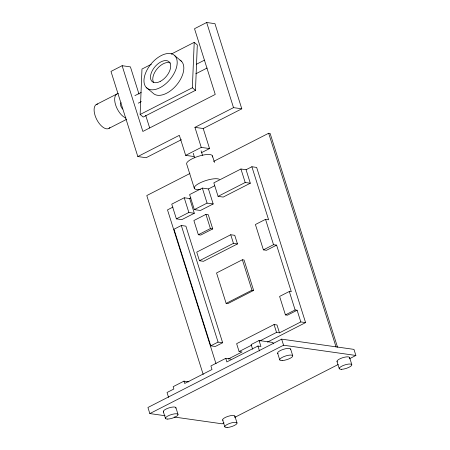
<?xml version="1.0" encoding="UTF-8"?>
<svg xmlns="http://www.w3.org/2000/svg" width="450" height="450" viewBox="0 0 450 450"><rect width="100%" height="100%" fill="white"/><g stroke="black" fill="none" stroke-linecap="round" stroke-linejoin="round"><path stroke-width="0.67" d="M171.208 54.113L194.214 42.351L197.308 44.932L195.469 90.354L143.224 117.056L140.136 114.474L141.975 69.053L151.307 64.282M195.469 90.354L192.375 87.772L194.214 42.351M138.999 94.101L130.416 66.881L122.13 65.706L110.976 71.421L137.818 156.544L146.104 157.719L181.434 139.663M203.22 128.526L209.542 148.567L201.257 147.398L194.934 127.35L203.22 128.526L241.796 108.81L214.954 23.676L206.668 22.5L194.518 28.71L215.246 94.438L142.858 131.439L122.13 65.706M96.154 104.597L116.719 94.106M134.893 95.642L141.159 92.447M196.268 64.328L204.412 60.176M138.223 103.168L141.356 101.571M195.84 73.778L207.118 68.029M109.063 128.306L126.512 119.407M140.136 114.474L192.375 87.772M137.818 156.544L179.342 135.321L185.664 155.368L193.95 156.538M194.934 127.35L233.511 107.634L241.796 108.81M185.664 155.368L201.257 147.398M201.437 152.713L209.542 148.567M189.911 173.514L146.779 195.559L203.197 374.484M213.666 161.37L268.673 133.256L270.135 133.464L337.539 347.237M202.348 188.089L189.602 194.602L194.333 209.616L200.43 210.482L213.176 203.968L208.446 188.955L202.348 188.089L207.079 203.102L213.176 203.968M184.23 197.775L171.743 204.154L176.377 218.863L181.828 219.634L194.316 213.255L189.681 198.546L184.23 197.775L188.871 212.479L194.316 213.255M240.941 169.003L213.829 182.857L218.081 196.352L223.2 197.078L250.312 183.218L246.06 169.729L240.941 169.003L245.194 182.492L250.312 183.218M172.952 207.096L167.496 209.88L216.006 363.724M189.681 198.546L190.884 197.927M208.446 188.955L214.622 185.794M246.06 169.729L251.888 166.753L256.646 167.422L305.578 322.605L267.446 342.096M218.081 196.352L245.194 182.492M194.333 209.616L207.079 203.102M176.377 218.863L188.871 212.479M181.311 225.501L173.993 229.241L210.752 345.831L215.331 346.478L222.649 342.743L185.889 226.153L181.311 225.501L218.07 342.09L222.649 342.743M205.931 214.38L193.877 220.539L198.354 234.737L200.694 235.063L212.749 228.904L208.271 214.712L205.931 214.38L210.403 228.572L212.749 228.904M198.354 234.737L210.403 228.572M230.737 234.743L196.734 252.124L199.451 260.741L203.473 261.309L237.476 243.934L234.759 235.316L230.737 234.743L233.454 243.36L237.476 243.934M251.888 166.753L268.605 219.78L265.534 219.341L255.409 224.516L263.402 249.862L266.473 250.301L276.598 245.126L291.302 291.757L289.299 291.476L279.602 296.432L285.429 314.904L287.432 315.191L297.124 310.236L300.814 321.93L305.578 322.605M199.451 260.741L233.454 243.36M242.37 259.762L216.546 272.964L226.136 303.373L227.807 303.615L253.631 290.413L244.041 259.999L242.37 259.762L251.961 290.177L253.631 290.413M263.402 249.862L273.527 244.688L276.598 245.126M226.136 303.373L251.961 290.177M210.752 345.831L218.07 342.09M285.429 314.904L295.121 309.949L297.124 310.236M300.814 321.93L279.478 332.837L276.998 324.968L274.05 324.551L236.627 343.682L239.107 351.546L242.049 351.968L228.302 358.993M273.358 343.806L272.942 342.489L259.054 340.521L251.145 344.559L252.602 349.178M230.934 359.089L225.748 358.352L210.898 365.94L212.018 369.501L184.697 383.468L183.966 381.144L173.143 386.679L173.874 388.997L167.023 392.501L168.57 397.406M239.107 351.546L251.578 345.173M259.689 341.027L276.531 332.421L279.478 332.837M259.054 340.521L260.921 346.455L257.94 346.033L226.868 361.912L225.748 358.352M349.352 358.808L355.882 355.466L353.964 349.386L281.649 339.142L147.921 407.492L149.839 413.572L165.133 415.738M149.839 413.572L283.562 345.223L355.882 355.466M224.027 422.859L222.154 423.816L174.172 417.021M234.636 417.437L338.237 364.483M183.966 381.144L188.933 381.848M174.915 55.817A21.386 12.234 -50.1 0 1 160.695 87.323A21.386 12.234 -50.1 0 1 146.132 71.786A21.386 12.234 -50.1 0 1 174.915 55.817L181.541 61.352M146.25 87.469L152.871 93.004A21.386 12.234 -50.1 0 0 176.715 84.876A21.386 12.234 -50.1 0 0 180.045 60.142M349.566 357.486L351.821 364.646M268.673 133.256L336.077 347.029M336.983 361.502L339.238 368.662M206.668 22.5L233.511 107.634M289.299 291.476L295.121 309.949M265.534 219.341L273.527 244.688M290.627 349.043L292.742 355.736M281.649 339.142L283.562 345.223M274.05 324.551L276.531 332.421M277.639 353.188L279.748 359.882M212.439 155.908L214.504 162.45M201.094 150.84L202.511 155.346M257.94 346.033L259.487 350.938M193.23 153.292L194.648 157.798M194.287 188.218L186.654 164.002A13.511 3.836 -17.5 0 1 200.138 155.779A13.511 3.836 -17.5 0 1 212.282 156.994M145.699 115.352L149.676 127.963M234.855 416.076L237.032 422.966M222.66 419.968L224.831 426.859M175.905 407.638L178.037 414.411M163.333 411.649L165.465 418.416M153.551 82.395A13.022 7.447 -50.1 0 1 157.404 68.507A13.022 7.447 -50.1 0 1 170.314 62.983M200.492 189.523A13.511 3.836 -17.5 0 1 198.973 183.431A13.511 3.836 -17.5 0 1 219.347 179.308M109.929 127.491A13.511 6.615 63 0 1 96.784 119.593A13.511 6.615 63 0 1 97.813 104.051M125.989 118.058A13.511 6.615 63 0 1 115.577 104.805A13.511 6.615 63 0 1 118.378 93.561M122.631 109.063A4.117 2.019 63 0 1 121.117 102.668M163.71 412.037A6.598 1.873 -17.5 0 1 168.981 407.88A6.598 1.873 -17.5 0 1 175.854 408.167M278.032 353.588A6.817 1.935 -17.5 0 1 283.472 349.296A6.817 1.935 -17.5 0 1 290.576 349.582M337.359 361.89A6.604 1.879 -17.5 0 1 342.63 357.728A6.604 1.879 -17.5 0 1 349.515 358.009M223.026 420.345A6.401 1.817 -17.5 0 1 228.139 416.312A6.401 1.817 -17.5 0 1 234.81 416.588M282.116 360.562A6.817 1.935 -17.5 0 0 292.691 356.276A6.817 1.935 -17.5 0 0 283.922 356.586A6.817 1.935 -17.5 0 0 282.116 360.562M341.533 369.326A6.604 1.879 -17.5 0 0 351.776 365.175A6.604 1.879 -17.5 0 0 343.282 365.473A6.604 1.879 -17.5 0 0 341.533 369.326M167.76 419.079A6.598 1.873 -17.5 0 0 177.992 414.934A6.598 1.873 -17.5 0 0 169.509 415.226A6.598 1.873 -17.5 0 0 167.76 419.079M227.059 427.5A6.401 1.817 -17.5 0 0 236.981 423.478A6.401 1.817 -17.5 0 0 228.752 423.765A6.401 1.817 -17.5 0 0 227.059 427.5M160.183 81.439A13.022 7.447 -50.1 0 0 169.537 62.269A13.022 7.447 -50.1 0 0 152.021 71.224A13.022 7.447 -50.1 0 0 160.183 81.439"/></g></svg>
